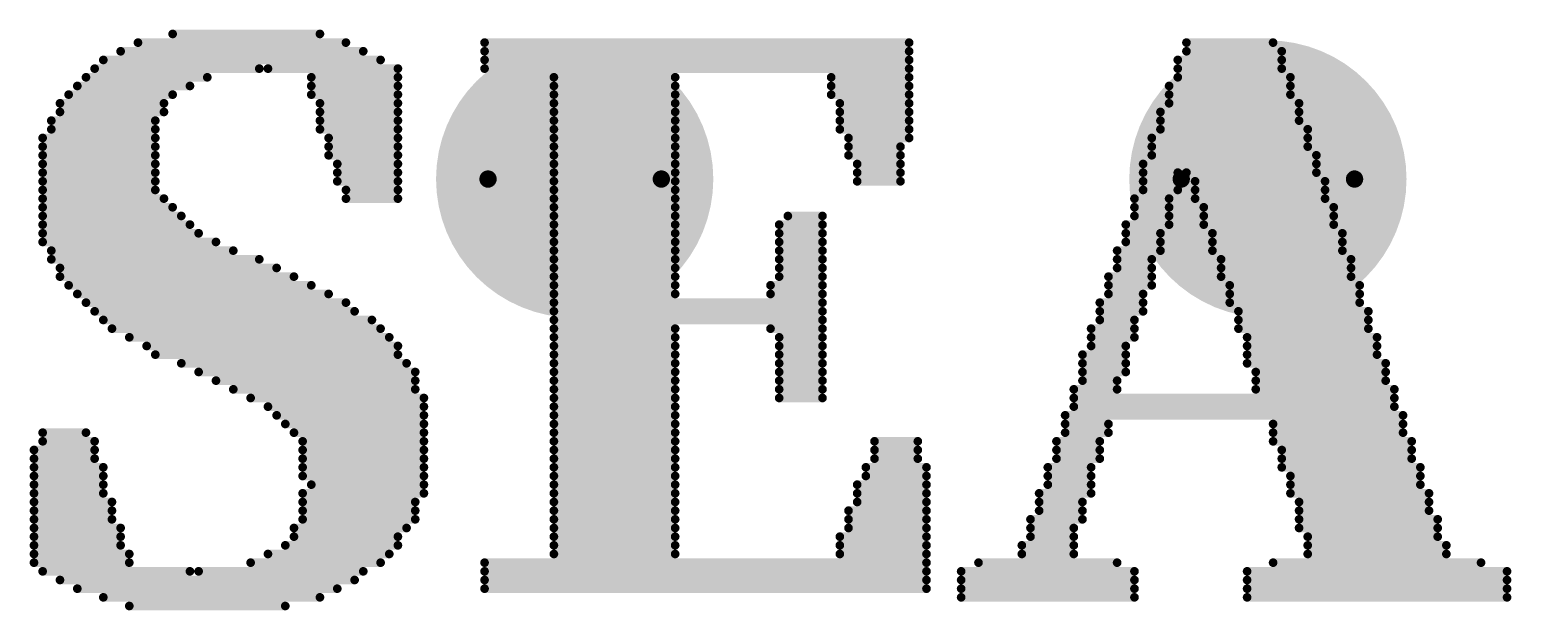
# Model space of a CAD drawing. Header units: millimetres. Extents: x -1.72 to 0.75, y -0.35 to 1.04.
# Drawn here: x -1.2579 to -1.0869, y -0.2298 to -0.1628 of the extents above; entities that cross this region are included whole.
import ezdxf

# ---------------------------------------------------------------- set-up
doc = ezdxf.new("R2010")
doc.units = ezdxf.units.MM
doc.header["$MEASUREMENT"] = 0
for name, color, linetype in [('BottomLayer', 5, 'Continuous'), ('BottomSolder', 6, 'Continuous'), ('DrillDrawing', 1, 'Continuous'), ('MultiLayer', 9, 'Continuous'), ('TopLayer', 1, 'Continuous'), ('TopOverlay', 2, 'Continuous'), ('TopSolder', 216, 'Continuous'), ('ViaHoleLayer', 16, 'Continuous')]:
    doc.layers.add(name, color=color, linetype=linetype)

# ---------------------------------------------------------------- blocks, each defined once
blk = doc.blocks.new('SEASKY1_2')
at = {"layer": 'TopOverlay', "const_width": 0.001}
for points in [[(0.185, 0.086), (0.202, 0.086)], [(0.179, 0.084), (0.207, 0.084)], [(0.181, 0.085), (0.205, 0.085)], [(0.221, 0.085), (0.27, 0.085)], [(0.221, 0.084), (0.27, 0.084)], [(0.302, 0.085), (0.312, 0.085)], [(0.302, 0.084), (0.313, 0.084)], [(0.176, 0.082), (0.195, 0.082)], [(0.177, 0.083), (0.209, 0.083)], [(0.196, 0.082), (0.211, 0.082)], [(0.221, 0.083), (0.27, 0.083)], [(0.221, 0.082), (0.27, 0.082)], [(0.301, 0.083), (0.313, 0.083)], [(0.301, 0.082), (0.313, 0.082)], [(0.174, 0.08), (0.187, 0.08)], [(0.175, 0.081), (0.189, 0.081)], [(0.201, 0.081), (0.211, 0.081)], [(0.201, 0.08), (0.211, 0.08)], [(0.229, 0.081), (0.243, 0.081)], [(0.229, 0.08), (0.243, 0.08)], [(0.261, 0.081), (0.27, 0.081)], [(0.261, 0.08), (0.27, 0.08)], [(0.3, 0.08), (0.314, 0.08)], [(0.301, 0.081), (0.314, 0.081)], [(0.173, 0.079), (0.185, 0.079)], [(0.201, 0.079), (0.211, 0.079)], [(0.229, 0.079), (0.243, 0.079)], [(0.261, 0.079), (0.27, 0.079)], [(0.3, 0.079), (0.314, 0.079)], [(0.172, 0.078), (0.184, 0.078)], [(0.172, 0.077), (0.184, 0.077)], [(0.202, 0.078), (0.211, 0.078)], [(0.202, 0.077), (0.211, 0.077)], [(0.229, 0.078), (0.243, 0.078)], [(0.229, 0.077), (0.243, 0.077)], [(0.262, 0.078), (0.27, 0.078)], [(0.262, 0.077), (0.27, 0.077)], [(0.299, 0.077), (0.315, 0.077)], [(0.3, 0.078), (0.315, 0.078)], [(0.171, 0.076), (0.183, 0.076)], [(0.171, 0.075), (0.183, 0.075)], [(0.202, 0.076), (0.211, 0.076)], [(0.202, 0.075), (0.211, 0.075)], [(0.229, 0.076), (0.243, 0.076)], [(0.229, 0.075), (0.243, 0.075)], [(0.262, 0.076), (0.27, 0.076)], [(0.262, 0.075), (0.27, 0.075)], [(0.299, 0.076), (0.315, 0.076)], [(0.299, 0.075), (0.316, 0.075)], [(0.17, 0.074), (0.183, 0.074)], [(0.203, 0.074), (0.211, 0.074)], [(0.229, 0.074), (0.243, 0.074)], [(0.263, 0.074), (0.27, 0.074)], [(0.298, 0.074), (0.316, 0.074)], [(0.17, 0.073), (0.183, 0.073)], [(0.17, 0.072), (0.183, 0.072)], [(0.203, 0.073), (0.211, 0.073)], [(0.203, 0.072), (0.211, 0.072)], [(0.229, 0.073), (0.243, 0.073)], [(0.229, 0.072), (0.243, 0.072)], [(0.263, 0.073), (0.269, 0.073)], [(0.263, 0.072), (0.269, 0.072)], [(0.298, 0.073), (0.316, 0.073)], [(0.298, 0.072), (0.317, 0.072)], [(0.17, 0.071), (0.183, 0.071)], [(0.17, 0.07), (0.183, 0.07)], [(0.204, 0.071), (0.211, 0.071)], [(0.204, 0.07), (0.211, 0.07)], [(0.229, 0.071), (0.243, 0.071)], [(0.229, 0.07), (0.243, 0.07)], [(0.264, 0.071), (0.269, 0.071)], [(0.264, 0.07), (0.269, 0.07)], [(0.297, 0.071), (0.317, 0.071)], [(0.297, 0.07), (0.301, 0.07)], [(0.302, 0.07), (0.317, 0.07)], [(0.17, 0.069), (0.183, 0.069)], [(0.17, 0.068), (0.183, 0.068)], [(0.204, 0.069), (0.211, 0.069)], [(0.205, 0.068), (0.211, 0.068)], [(0.229, 0.069), (0.243, 0.069)], [(0.229, 0.068), (0.243, 0.068)], [(0.264, 0.069), (0.269, 0.069)], [(0.297, 0.069), (0.301, 0.069)], [(0.297, 0.068), (0.301, 0.068)], [(0.303, 0.069), (0.318, 0.069)], [(0.303, 0.068), (0.318, 0.068)], [(0.17, 0.067), (0.184, 0.067)], [(0.205, 0.067), (0.211, 0.067)], [(0.229, 0.067), (0.243, 0.067)], [(0.296, 0.067), (0.3, 0.067)], [(0.303, 0.067), (0.318, 0.067)], [(0.17, 0.066), (0.185, 0.066)], [(0.17, 0.065), (0.186, 0.065)], [(0.229, 0.066), (0.243, 0.066)], [(0.229, 0.065), (0.243, 0.065)], [(0.256, 0.065), (0.26, 0.065)], [(0.296, 0.066), (0.3, 0.066)], [(0.296, 0.065), (0.3, 0.065)], [(0.304, 0.066), (0.319, 0.066)], [(0.304, 0.065), (0.319, 0.065)], [(0.17, 0.064), (0.187, 0.064)], [(0.17, 0.063), (0.188, 0.063)], [(0.229, 0.064), (0.243, 0.064)], [(0.229, 0.063), (0.243, 0.063)], [(0.255, 0.064), (0.26, 0.064)], [(0.255, 0.063), (0.26, 0.063)], [(0.295, 0.064), (0.3, 0.064)], [(0.295, 0.063), (0.299, 0.063)], [(0.304, 0.064), (0.319, 0.064)], [(0.305, 0.063), (0.32, 0.063)], [(0.17, 0.062), (0.19, 0.062)], [(0.229, 0.062), (0.243, 0.062)], [(0.255, 0.062), (0.26, 0.062)], [(0.295, 0.062), (0.299, 0.062)], [(0.305, 0.062), (0.32, 0.062)], [(0.171, 0.061), (0.192, 0.061)], [(0.171, 0.06), (0.195, 0.06)], [(0.229, 0.061), (0.243, 0.061)], [(0.229, 0.06), (0.243, 0.06)], [(0.255, 0.061), (0.26, 0.061)], [(0.255, 0.06), (0.26, 0.06)], [(0.294, 0.061), (0.299, 0.061)], [(0.294, 0.06), (0.298, 0.06)], [(0.305, 0.061), (0.32, 0.061)], [(0.306, 0.06), (0.321, 0.06)], [(0.172, 0.059), (0.197, 0.059)], [(0.172, 0.058), (0.199, 0.058)], [(0.229, 0.059), (0.243, 0.059)], [(0.229, 0.058), (0.243, 0.058)], [(0.255, 0.059), (0.26, 0.059)], [(0.255, 0.058), (0.26, 0.058)], [(0.293, 0.058), (0.298, 0.058)], [(0.294, 0.059), (0.298, 0.059)], [(0.306, 0.059), (0.321, 0.059)], [(0.306, 0.058), (0.321, 0.058)], [(0.173, 0.057), (0.201, 0.057)], [(0.174, 0.056), (0.203, 0.056)], [(0.229, 0.057), (0.243, 0.057)], [(0.229, 0.056), (0.243, 0.056)], [(0.254, 0.057), (0.26, 0.057)], [(0.254, 0.056), (0.26, 0.056)], [(0.293, 0.057), (0.298, 0.057)], [(0.293, 0.056), (0.297, 0.056)], [(0.307, 0.057), (0.322, 0.057)], [(0.307, 0.056), (0.322, 0.056)], [(0.175, 0.055), (0.205, 0.055)], [(0.229, 0.055), (0.26, 0.055)], [(0.292, 0.055), (0.297, 0.055)], [(0.307, 0.055), (0.322, 0.055)], [(0.176, 0.054), (0.206, 0.054)], [(0.177, 0.053), (0.208, 0.053)], [(0.229, 0.054), (0.26, 0.054)], [(0.229, 0.053), (0.26, 0.053)], [(0.292, 0.054), (0.297, 0.054)], [(0.292, 0.053), (0.296, 0.053)], [(0.308, 0.054), (0.323, 0.054)], [(0.308, 0.053), (0.323, 0.053)], [(0.178, 0.052), (0.209, 0.052)], [(0.18, 0.051), (0.21, 0.051)], [(0.229, 0.052), (0.243, 0.052)], [(0.229, 0.051), (0.243, 0.051)], [(0.254, 0.052), (0.26, 0.052)], [(0.255, 0.051), (0.26, 0.051)], [(0.291, 0.052), (0.296, 0.052)], [(0.291, 0.051), (0.296, 0.051)], [(0.308, 0.052), (0.323, 0.052)], [(0.309, 0.051), (0.324, 0.051)], [(0.182, 0.05), (0.211, 0.05)], [(0.229, 0.05), (0.243, 0.05)], [(0.255, 0.05), (0.26, 0.05)], [(0.291, 0.05), (0.295, 0.05)], [(0.309, 0.05), (0.324, 0.05)], [(0.183, 0.049), (0.211, 0.049)], [(0.186, 0.048), (0.212, 0.048)], [(0.229, 0.049), (0.243, 0.049)], [(0.229, 0.048), (0.243, 0.048)], [(0.255, 0.049), (0.26, 0.049)], [(0.255, 0.048), (0.26, 0.048)], [(0.29, 0.049), (0.295, 0.049)], [(0.29, 0.048), (0.295, 0.048)], [(0.309, 0.049), (0.324, 0.049)], [(0.309, 0.048), (0.325, 0.048)], [(0.188, 0.047), (0.213, 0.047)], [(0.19, 0.046), (0.213, 0.046)], [(0.229, 0.047), (0.243, 0.047)], [(0.229, 0.046), (0.243, 0.046)], [(0.255, 0.047), (0.26, 0.047)], [(0.255, 0.046), (0.26, 0.046)], [(0.29, 0.047), (0.295, 0.047)], [(0.29, 0.046), (0.294, 0.046)], [(0.31, 0.047), (0.325, 0.047)], [(0.31, 0.046), (0.325, 0.046)], [(0.192, 0.045), (0.213, 0.045)], [(0.194, 0.044), (0.214, 0.044)], [(0.229, 0.045), (0.243, 0.045)], [(0.229, 0.044), (0.243, 0.044)], [(0.255, 0.045), (0.26, 0.045)], [(0.255, 0.044), (0.26, 0.044)], [(0.289, 0.045), (0.294, 0.045)], [(0.289, 0.044), (0.326, 0.044)], [(0.31, 0.045), (0.326, 0.045)], [(0.196, 0.043), (0.214, 0.043)], [(0.229, 0.043), (0.243, 0.043)], [(0.289, 0.043), (0.326, 0.043)], [(0.197, 0.042), (0.214, 0.042)], [(0.198, 0.041), (0.214, 0.041)], [(0.229, 0.042), (0.243, 0.042)], [(0.229, 0.041), (0.243, 0.041)], [(0.288, 0.042), (0.327, 0.042)], [(0.288, 0.041), (0.293, 0.041)], [(0.312, 0.041), (0.327, 0.041)], [(0.17, 0.04), (0.175, 0.04)], [(0.17, 0.039), (0.176, 0.039)], [(0.199, 0.04), (0.214, 0.04)], [(0.2, 0.039), (0.214, 0.039)], [(0.229, 0.04), (0.243, 0.04)], [(0.229, 0.039), (0.243, 0.039)], [(0.266, 0.039), (0.271, 0.039)], [(0.287, 0.039), (0.292, 0.039)], [(0.288, 0.04), (0.293, 0.04)], [(0.312, 0.04), (0.327, 0.04)], [(0.312, 0.039), (0.328, 0.039)], [(0.169, 0.038), (0.176, 0.038)], [(0.2, 0.038), (0.214, 0.038)], [(0.229, 0.038), (0.243, 0.038)], [(0.266, 0.038), (0.271, 0.038)], [(0.287, 0.038), (0.292, 0.038)], [(0.313, 0.038), (0.328, 0.038)], [(0.169, 0.037), (0.176, 0.037)], [(0.169, 0.036), (0.177, 0.036)], [(0.2, 0.037), (0.214, 0.037)], [(0.2, 0.036), (0.214, 0.036)], [(0.229, 0.037), (0.243, 0.037)], [(0.229, 0.036), (0.243, 0.036)], [(0.265, 0.036), (0.272, 0.036)], [(0.266, 0.037), (0.271, 0.037)], [(0.286, 0.036), (0.291, 0.036)], [(0.287, 0.037), (0.292, 0.037)], [(0.313, 0.037), (0.328, 0.037)], [(0.313, 0.036), (0.329, 0.036)], [(0.169, 0.035), (0.177, 0.035)], [(0.169, 0.034), (0.177, 0.034)], [(0.2, 0.035), (0.214, 0.035)], [(0.201, 0.034), (0.214, 0.034)], [(0.229, 0.035), (0.243, 0.035)], [(0.229, 0.034), (0.243, 0.034)], [(0.264, 0.034), (0.272, 0.034)], [(0.265, 0.035), (0.272, 0.035)], [(0.286, 0.035), (0.291, 0.035)], [(0.286, 0.034), (0.291, 0.034)], [(0.314, 0.035), (0.329, 0.035)], [(0.314, 0.034), (0.329, 0.034)], [(0.169, 0.033), (0.177, 0.033)], [(0.169, 0.032), (0.178, 0.032)], [(0.2, 0.033), (0.214, 0.033)], [(0.2, 0.032), (0.213, 0.032)], [(0.229, 0.033), (0.243, 0.033)], [(0.229, 0.032), (0.243, 0.032)], [(0.264, 0.033), (0.272, 0.033)], [(0.264, 0.032), (0.272, 0.032)], [(0.285, 0.033), (0.291, 0.033)], [(0.285, 0.032), (0.29, 0.032)], [(0.314, 0.033), (0.33, 0.033)], [(0.315, 0.032), (0.33, 0.032)], [(0.169, 0.031), (0.178, 0.031)], [(0.2, 0.031), (0.213, 0.031)], [(0.229, 0.031), (0.243, 0.031)], [(0.263, 0.031), (0.272, 0.031)], [(0.285, 0.031), (0.29, 0.031)], [(0.315, 0.031), (0.33, 0.031)], [(0.169, 0.03), (0.178, 0.03)], [(0.169, 0.029), (0.179, 0.029)], [(0.199, 0.029), (0.212, 0.029)], [(0.2, 0.03), (0.213, 0.03)], [(0.229, 0.03), (0.243, 0.03)], [(0.229, 0.029), (0.243, 0.029)], [(0.263, 0.03), (0.272, 0.03)], [(0.263, 0.029), (0.272, 0.029)], [(0.284, 0.03), (0.29, 0.03)], [(0.284, 0.029), (0.289, 0.029)], [(0.315, 0.03), (0.331, 0.03)], [(0.315, 0.029), (0.331, 0.029)], [(0.169, 0.028), (0.179, 0.028)], [(0.169, 0.027), (0.179, 0.027)], [(0.198, 0.027), (0.211, 0.027)], [(0.199, 0.028), (0.211, 0.028)], [(0.229, 0.028), (0.243, 0.028)], [(0.229, 0.027), (0.243, 0.027)], [(0.262, 0.028), (0.272, 0.028)], [(0.262, 0.027), (0.272, 0.027)], [(0.283, 0.027), (0.289, 0.027)], [(0.284, 0.028), (0.289, 0.028)], [(0.316, 0.028), (0.331, 0.028)], [(0.316, 0.027), (0.332, 0.027)], [(0.169, 0.026), (0.18, 0.026)], [(0.196, 0.026), (0.21, 0.026)], [(0.229, 0.026), (0.243, 0.026)], [(0.262, 0.026), (0.272, 0.026)], [(0.283, 0.026), (0.289, 0.026)], [(0.316, 0.026), (0.332, 0.026)], [(0.169, 0.025), (0.18, 0.025)], [(0.17, 0.024), (0.187, 0.024)], [(0.188, 0.024), (0.207, 0.024)], [(0.194, 0.025), (0.209, 0.025)], [(0.221, 0.025), (0.272, 0.025)], [(0.221, 0.024), (0.272, 0.024)], [(0.276, 0.024), (0.296, 0.024)], [(0.278, 0.025), (0.294, 0.025)], [(0.309, 0.024), (0.339, 0.024)], [(0.312, 0.025), (0.336, 0.025)], [(0.172, 0.023), (0.206, 0.023)], [(0.174, 0.022), (0.204, 0.022)], [(0.221, 0.023), (0.272, 0.023)], [(0.221, 0.022), (0.272, 0.022)], [(0.276, 0.023), (0.296, 0.023)], [(0.276, 0.022), (0.296, 0.022)], [(0.309, 0.023), (0.339, 0.023)], [(0.309, 0.022), (0.339, 0.022)], [(0.177, 0.021), (0.202, 0.021)], [(0.276, 0.021), (0.296, 0.021)], [(0.309, 0.021), (0.339, 0.021)], [(0.18, 0.02), (0.198, 0.02)]]:
    blk.add_lwpolyline(points, dxfattribs=at)
at = {"layer": 'TopOverlay', "const_width": 0.0005}
for points in [[(0.18475, 0.086, 1), (0.18525, 0.086, 1)], [(0.20175, 0.086, 1), (0.20225, 0.086, 1)], [(0.17875, 0.084, 1), (0.17925, 0.084, 1)], [(0.18075, 0.085, 1), (0.18125, 0.085, 1)], [(0.20475, 0.085, 1), (0.20525, 0.085, 1)], [(0.20675, 0.084, 1), (0.20725, 0.084, 1)], [(0.22075, 0.085, 1), (0.22125, 0.085, 1)], [(0.22075, 0.084, 1), (0.22125, 0.084, 1)], [(0.26975, 0.085, 1), (0.27025, 0.085, 1)], [(0.26975, 0.084, 1), (0.27025, 0.084, 1)], [(0.30175, 0.085, 1), (0.30225, 0.085, 1)], [(0.30175, 0.084, 1), (0.30225, 0.084, 1)], [(0.31175, 0.085, 1), (0.31225, 0.085, 1)], [(0.31275, 0.084, 1), (0.31325, 0.084, 1)], [(0.17575, 0.082, 1), (0.17625, 0.082, 1)], [(0.17675, 0.083, 1), (0.17725, 0.083, 1)], [(0.19475, 0.082, 1), (0.19525, 0.082, 1)], [(0.19575, 0.082, 1), (0.19625, 0.082, 1)], [(0.20875, 0.083, 1), (0.20925, 0.083, 1)], [(0.21075, 0.082, 1), (0.21125, 0.082, 1)], [(0.22075, 0.083, 1), (0.22125, 0.083, 1)], [(0.22075, 0.082, 1), (0.22125, 0.082, 1)], [(0.26975, 0.083, 1), (0.27025, 0.083, 1)], [(0.26975, 0.082, 1), (0.27025, 0.082, 1)], [(0.30075, 0.083, 1), (0.30125, 0.083, 1)], [(0.30075, 0.082, 1), (0.30125, 0.082, 1)], [(0.31275, 0.083, 1), (0.31325, 0.083, 1)], [(0.31275, 0.082, 1), (0.31325, 0.082, 1)], [(0.17375, 0.08, 1), (0.17425, 0.08, 1)], [(0.17475, 0.081, 1), (0.17525, 0.081, 1)], [(0.18675, 0.08, 1), (0.18725, 0.08, 1)], [(0.18875, 0.081, 1), (0.18925, 0.081, 1)], [(0.20075, 0.081, 1), (0.20125, 0.081, 1)], [(0.20075, 0.08, 1), (0.20125, 0.08, 1)], [(0.21075, 0.081, 1), (0.21125, 0.081, 1)], [(0.21075, 0.08, 1), (0.21125, 0.08, 1)], [(0.22875, 0.081, 1), (0.22925, 0.081, 1)], [(0.22875, 0.08, 1), (0.22925, 0.08, 1)], [(0.24275, 0.081, 1), (0.24325, 0.081, 1)], [(0.24275, 0.08, 1), (0.24325, 0.08, 1)], [(0.26075, 0.081, 1), (0.26125, 0.081, 1)], [(0.26075, 0.08, 1), (0.26125, 0.08, 1)], [(0.26975, 0.081, 1), (0.27025, 0.081, 1)], [(0.26975, 0.08, 1), (0.27025, 0.08, 1)], [(0.29975, 0.08, 1), (0.30025, 0.08, 1)], [(0.30075, 0.081, 1), (0.30125, 0.081, 1)], [(0.31375, 0.081, 1), (0.31425, 0.081, 1)], [(0.31375, 0.08, 1), (0.31425, 0.08, 1)], [(0.17275, 0.079, 1), (0.17325, 0.079, 1)], [(0.18475, 0.079, 1), (0.18525, 0.079, 1)], [(0.20075, 0.079, 1), (0.20125, 0.079, 1)], [(0.21075, 0.079, 1), (0.21125, 0.079, 1)], [(0.22875, 0.079, 1), (0.22925, 0.079, 1)], [(0.24275, 0.079, 1), (0.24325, 0.079, 1)], [(0.26075, 0.079, 1), (0.26125, 0.079, 1)], [(0.26975, 0.079, 1), (0.27025, 0.079, 1)], [(0.29975, 0.079, 1), (0.30025, 0.079, 1)], [(0.31375, 0.079, 1), (0.31425, 0.079, 1)], [(0.17175, 0.078, 1), (0.17225, 0.078, 1)], [(0.17175, 0.077, 1), (0.17225, 0.077, 1)], [(0.18375, 0.078, 1), (0.18425, 0.078, 1)], [(0.18375, 0.077, 1), (0.18425, 0.077, 1)], [(0.20175, 0.078, 1), (0.20225, 0.078, 1)], [(0.20175, 0.077, 1), (0.20225, 0.077, 1)], [(0.21075, 0.078, 1), (0.21125, 0.078, 1)], [(0.21075, 0.077, 1), (0.21125, 0.077, 1)], [(0.22875, 0.078, 1), (0.22925, 0.078, 1)], [(0.22875, 0.077, 1), (0.22925, 0.077, 1)], [(0.24275, 0.078, 1), (0.24325, 0.078, 1)], [(0.24275, 0.077, 1), (0.24325, 0.077, 1)], [(0.26175, 0.078, 1), (0.26225, 0.078, 1)], [(0.26175, 0.077, 1), (0.26225, 0.077, 1)], [(0.26975, 0.078, 1), (0.27025, 0.078, 1)], [(0.26975, 0.077, 1), (0.27025, 0.077, 1)], [(0.29875, 0.077, 1), (0.29925, 0.077, 1)], [(0.29975, 0.078, 1), (0.30025, 0.078, 1)], [(0.31475, 0.078, 1), (0.31525, 0.078, 1)], [(0.31475, 0.077, 1), (0.31525, 0.077, 1)], [(0.17075, 0.076, 1), (0.17125, 0.076, 1)], [(0.17075, 0.075, 1), (0.17125, 0.075, 1)], [(0.18275, 0.076, 1), (0.18325, 0.076, 1)], [(0.18275, 0.075, 1), (0.18325, 0.075, 1)], [(0.20175, 0.076, 1), (0.20225, 0.076, 1)], [(0.20175, 0.075, 1), (0.20225, 0.075, 1)], [(0.21075, 0.076, 1), (0.21125, 0.076, 1)], [(0.21075, 0.075, 1), (0.21125, 0.075, 1)], [(0.22875, 0.076, 1), (0.22925, 0.076, 1)], [(0.22875, 0.075, 1), (0.22925, 0.075, 1)], [(0.24275, 0.076, 1), (0.24325, 0.076, 1)], [(0.24275, 0.075, 1), (0.24325, 0.075, 1)], [(0.26175, 0.076, 1), (0.26225, 0.076, 1)], [(0.26175, 0.075, 1), (0.26225, 0.075, 1)], [(0.26975, 0.076, 1), (0.27025, 0.076, 1)], [(0.26975, 0.075, 1), (0.27025, 0.075, 1)], [(0.29875, 0.076, 1), (0.29925, 0.076, 1)], [(0.29875, 0.075, 1), (0.29925, 0.075, 1)], [(0.31475, 0.076, 1), (0.31525, 0.076, 1)], [(0.31575, 0.075, 1), (0.31625, 0.075, 1)], [(0.16975, 0.074, 1), (0.17025, 0.074, 1)], [(0.18275, 0.074, 1), (0.18325, 0.074, 1)], [(0.20275, 0.074, 1), (0.20325, 0.074, 1)], [(0.21075, 0.074, 1), (0.21125, 0.074, 1)], [(0.22875, 0.074, 1), (0.22925, 0.074, 1)], [(0.24275, 0.074, 1), (0.24325, 0.074, 1)], [(0.26275, 0.074, 1), (0.26325, 0.074, 1)], [(0.26975, 0.074, 1), (0.27025, 0.074, 1)], [(0.29775, 0.074, 1), (0.29825, 0.074, 1)], [(0.31575, 0.074, 1), (0.31625, 0.074, 1)], [(0.16975, 0.073, 1), (0.17025, 0.073, 1)], [(0.16975, 0.072, 1), (0.17025, 0.072, 1)], [(0.18275, 0.073, 1), (0.18325, 0.073, 1)], [(0.18275, 0.072, 1), (0.18325, 0.072, 1)], [(0.20275, 0.073, 1), (0.20325, 0.073, 1)], [(0.20275, 0.072, 1), (0.20325, 0.072, 1)], [(0.21075, 0.073, 1), (0.21125, 0.073, 1)], [(0.21075, 0.072, 1), (0.21125, 0.072, 1)], [(0.22875, 0.073, 1), (0.22925, 0.073, 1)], [(0.22875, 0.072, 1), (0.22925, 0.072, 1)], [(0.24275, 0.073, 1), (0.24325, 0.073, 1)], [(0.24275, 0.072, 1), (0.24325, 0.072, 1)], [(0.26275, 0.073, 1), (0.26325, 0.073, 1)], [(0.26275, 0.072, 1), (0.26325, 0.072, 1)], [(0.26875, 0.073, 1), (0.26925, 0.073, 1)], [(0.26875, 0.072, 1), (0.26925, 0.072, 1)], [(0.29775, 0.073, 1), (0.29825, 0.073, 1)], [(0.29775, 0.072, 1), (0.29825, 0.072, 1)], [(0.31575, 0.073, 1), (0.31625, 0.073, 1)], [(0.31675, 0.072, 1), (0.31725, 0.072, 1)], [(0.16975, 0.071, 1), (0.17025, 0.071, 1)], [(0.16975, 0.07, 1), (0.17025, 0.07, 1)], [(0.18275, 0.071, 1), (0.18325, 0.071, 1)], [(0.18275, 0.07, 1), (0.18325, 0.07, 1)], [(0.20375, 0.071, 1), (0.20425, 0.071, 1)], [(0.20375, 0.07, 1), (0.20425, 0.07, 1)], [(0.21075, 0.071, 1), (0.21125, 0.071, 1)], [(0.21075, 0.07, 1), (0.21125, 0.07, 1)], [(0.22875, 0.071, 1), (0.22925, 0.071, 1)], [(0.22875, 0.07, 1), (0.22925, 0.07, 1)], [(0.24275, 0.071, 1), (0.24325, 0.071, 1)], [(0.24275, 0.07, 1), (0.24325, 0.07, 1)], [(0.26375, 0.071, 1), (0.26425, 0.071, 1)], [(0.26375, 0.07, 1), (0.26425, 0.07, 1)], [(0.26875, 0.071, 1), (0.26925, 0.071, 1)], [(0.26875, 0.07, 1), (0.26925, 0.07, 1)], [(0.29675, 0.071, 1), (0.29725, 0.071, 1)], [(0.29675, 0.07, 1), (0.29725, 0.07, 1)], [(0.30075, 0.07, 1), (0.30125, 0.07, 1)], [(0.30175, 0.07, 1), (0.30225, 0.07, 1)], [(0.31675, 0.071, 1), (0.31725, 0.071, 1)], [(0.31675, 0.07, 1), (0.31725, 0.07, 1)], [(0.16975, 0.069, 1), (0.17025, 0.069, 1)], [(0.16975, 0.068, 1), (0.17025, 0.068, 1)], [(0.18275, 0.069, 1), (0.18325, 0.069, 1)], [(0.18275, 0.068, 1), (0.18325, 0.068, 1)], [(0.20375, 0.069, 1), (0.20425, 0.069, 1)], [(0.20475, 0.068, 1), (0.20525, 0.068, 1)], [(0.21075, 0.069, 1), (0.21125, 0.069, 1)], [(0.21075, 0.068, 1), (0.21125, 0.068, 1)], [(0.22875, 0.069, 1), (0.22925, 0.069, 1)], [(0.22875, 0.068, 1), (0.22925, 0.068, 1)], [(0.24275, 0.069, 1), (0.24325, 0.069, 1)], [(0.24275, 0.068, 1), (0.24325, 0.068, 1)], [(0.26375, 0.069, 1), (0.26425, 0.069, 1)], [(0.26875, 0.069, 1), (0.26925, 0.069, 1)], [(0.29675, 0.069, 1), (0.29725, 0.069, 1)], [(0.29675, 0.068, 1), (0.29725, 0.068, 1)], [(0.30075, 0.069, 1), (0.30125, 0.069, 1)], [(0.30075, 0.068, 1), (0.30125, 0.068, 1)], [(0.30275, 0.069, 1), (0.30325, 0.069, 1)], [(0.30275, 0.068, 1), (0.30325, 0.068, 1)], [(0.31775, 0.069, 1), (0.31825, 0.069, 1)], [(0.31775, 0.068, 1), (0.31825, 0.068, 1)], [(0.16975, 0.067, 1), (0.17025, 0.067, 1)], [(0.18375, 0.067, 1), (0.18425, 0.067, 1)], [(0.20475, 0.067, 1), (0.20525, 0.067, 1)], [(0.21075, 0.067, 1), (0.21125, 0.067, 1)], [(0.22875, 0.067, 1), (0.22925, 0.067, 1)], [(0.24275, 0.067, 1), (0.24325, 0.067, 1)], [(0.29575, 0.067, 1), (0.29625, 0.067, 1)], [(0.29975, 0.067, 1), (0.30025, 0.067, 1)], [(0.30275, 0.067, 1), (0.30325, 0.067, 1)], [(0.31775, 0.067, 1), (0.31825, 0.067, 1)], [(0.16975, 0.066, 1), (0.17025, 0.066, 1)], [(0.16975, 0.065, 1), (0.17025, 0.065, 1)], [(0.18475, 0.066, 1), (0.18525, 0.066, 1)], [(0.18575, 0.065, 1), (0.18625, 0.065, 1)], [(0.22875, 0.066, 1), (0.22925, 0.066, 1)], [(0.22875, 0.065, 1), (0.22925, 0.065, 1)], [(0.24275, 0.066, 1), (0.24325, 0.066, 1)], [(0.24275, 0.065, 1), (0.24325, 0.065, 1)], [(0.25575, 0.065, 1), (0.25625, 0.065, 1)], [(0.25975, 0.065, 1), (0.26025, 0.065, 1)], [(0.29575, 0.066, 1), (0.29625, 0.066, 1)], [(0.29575, 0.065, 1), (0.29625, 0.065, 1)], [(0.29975, 0.066, 1), (0.30025, 0.066, 1)], [(0.29975, 0.065, 1), (0.30025, 0.065, 1)], [(0.30375, 0.066, 1), (0.30425, 0.066, 1)], [(0.30375, 0.065, 1), (0.30425, 0.065, 1)], [(0.31875, 0.066, 1), (0.31925, 0.066, 1)], [(0.31875, 0.065, 1), (0.31925, 0.065, 1)], [(0.16975, 0.064, 1), (0.17025, 0.064, 1)], [(0.16975, 0.063, 1), (0.17025, 0.063, 1)], [(0.18675, 0.064, 1), (0.18725, 0.064, 1)], [(0.18775, 0.063, 1), (0.18825, 0.063, 1)], [(0.22875, 0.064, 1), (0.22925, 0.064, 1)], [(0.22875, 0.063, 1), (0.22925, 0.063, 1)], [(0.24275, 0.064, 1), (0.24325, 0.064, 1)], [(0.24275, 0.063, 1), (0.24325, 0.063, 1)], [(0.25475, 0.064, 1), (0.25525, 0.064, 1)], [(0.25475, 0.063, 1), (0.25525, 0.063, 1)], [(0.25975, 0.064, 1), (0.26025, 0.064, 1)], [(0.25975, 0.063, 1), (0.26025, 0.063, 1)], [(0.29475, 0.064, 1), (0.29525, 0.064, 1)], [(0.29475, 0.063, 1), (0.29525, 0.063, 1)], [(0.29875, 0.063, 1), (0.29925, 0.063, 1)], [(0.29975, 0.064, 1), (0.30025, 0.064, 1)], [(0.30375, 0.064, 1), (0.30425, 0.064, 1)], [(0.30475, 0.063, 1), (0.30525, 0.063, 1)], [(0.31875, 0.064, 1), (0.31925, 0.064, 1)], [(0.31975, 0.063, 1), (0.32025, 0.063, 1)], [(0.16975, 0.062, 1), (0.17025, 0.062, 1)], [(0.18975, 0.062, 1), (0.19025, 0.062, 1)], [(0.22875, 0.062, 1), (0.22925, 0.062, 1)], [(0.24275, 0.062, 1), (0.24325, 0.062, 1)], [(0.25475, 0.062, 1), (0.25525, 0.062, 1)], [(0.25975, 0.062, 1), (0.26025, 0.062, 1)], [(0.29475, 0.062, 1), (0.29525, 0.062, 1)], [(0.29875, 0.062, 1), (0.29925, 0.062, 1)], [(0.30475, 0.062, 1), (0.30525, 0.062, 1)], [(0.31975, 0.062, 1), (0.32025, 0.062, 1)], [(0.17075, 0.061, 1), (0.17125, 0.061, 1)], [(0.17075, 0.06, 1), (0.17125, 0.06, 1)], [(0.19175, 0.061, 1), (0.19225, 0.061, 1)], [(0.19475, 0.06, 1), (0.19525, 0.06, 1)], [(0.22875, 0.061, 1), (0.22925, 0.061, 1)], [(0.22875, 0.06, 1), (0.22925, 0.06, 1)], [(0.24275, 0.061, 1), (0.24325, 0.061, 1)], [(0.24275, 0.06, 1), (0.24325, 0.06, 1)], [(0.25475, 0.061, 1), (0.25525, 0.061, 1)], [(0.25475, 0.06, 1), (0.25525, 0.06, 1)], [(0.25975, 0.061, 1), (0.26025, 0.061, 1)], [(0.25975, 0.06, 1), (0.26025, 0.06, 1)], [(0.29375, 0.061, 1), (0.29425, 0.061, 1)], [(0.29375, 0.06, 1), (0.29425, 0.06, 1)], [(0.29775, 0.06, 1), (0.29825, 0.06, 1)], [(0.29875, 0.061, 1), (0.29925, 0.061, 1)], [(0.30475, 0.061, 1), (0.30525, 0.061, 1)], [(0.30575, 0.06, 1), (0.30625, 0.06, 1)], [(0.31975, 0.061, 1), (0.32025, 0.061, 1)], [(0.32075, 0.06, 1), (0.32125, 0.06, 1)], [(0.17175, 0.059, 1), (0.17225, 0.059, 1)], [(0.17175, 0.058, 1), (0.17225, 0.058, 1)], [(0.19675, 0.059, 1), (0.19725, 0.059, 1)], [(0.19875, 0.058, 1), (0.19925, 0.058, 1)], [(0.22875, 0.059, 1), (0.22925, 0.059, 1)], [(0.22875, 0.058, 1), (0.22925, 0.058, 1)], [(0.24275, 0.059, 1), (0.24325, 0.059, 1)], [(0.24275, 0.058, 1), (0.24325, 0.058, 1)], [(0.25475, 0.059, 1), (0.25525, 0.059, 1)], [(0.25475, 0.058, 1), (0.25525, 0.058, 1)], [(0.25975, 0.059, 1), (0.26025, 0.059, 1)], [(0.25975, 0.058, 1), (0.26025, 0.058, 1)], [(0.29275, 0.058, 1), (0.29325, 0.058, 1)], [(0.29375, 0.059, 1), (0.29425, 0.059, 1)], [(0.29775, 0.059, 1), (0.29825, 0.059, 1)], [(0.29775, 0.058, 1), (0.29825, 0.058, 1)], [(0.30575, 0.059, 1), (0.30625, 0.059, 1)], [(0.30575, 0.058, 1), (0.30625, 0.058, 1)], [(0.32075, 0.059, 1), (0.32125, 0.059, 1)], [(0.32075, 0.058, 1), (0.32125, 0.058, 1)], [(0.17275, 0.057, 1), (0.17325, 0.057, 1)], [(0.17375, 0.056, 1), (0.17425, 0.056, 1)], [(0.20075, 0.057, 1), (0.20125, 0.057, 1)], [(0.20275, 0.056, 1), (0.20325, 0.056, 1)], [(0.22875, 0.057, 1), (0.22925, 0.057, 1)], [(0.22875, 0.056, 1), (0.22925, 0.056, 1)], [(0.24275, 0.057, 1), (0.24325, 0.057, 1)], [(0.24275, 0.056, 1), (0.24325, 0.056, 1)], [(0.25375, 0.057, 1), (0.25425, 0.057, 1)], [(0.25375, 0.056, 1), (0.25425, 0.056, 1)], [(0.25975, 0.057, 1), (0.26025, 0.057, 1)], [(0.25975, 0.056, 1), (0.26025, 0.056, 1)], [(0.29275, 0.057, 1), (0.29325, 0.057, 1)], [(0.29275, 0.056, 1), (0.29325, 0.056, 1)], [(0.29675, 0.056, 1), (0.29725, 0.056, 1)], [(0.29775, 0.057, 1), (0.29825, 0.057, 1)], [(0.30675, 0.057, 1), (0.30725, 0.057, 1)], [(0.30675, 0.056, 1), (0.30725, 0.056, 1)], [(0.32175, 0.057, 1), (0.32225, 0.057, 1)], [(0.32175, 0.056, 1), (0.32225, 0.056, 1)], [(0.17475, 0.055, 1), (0.17525, 0.055, 1)], [(0.20475, 0.055, 1), (0.20525, 0.055, 1)], [(0.22875, 0.055, 1), (0.22925, 0.055, 1)], [(0.25975, 0.055, 1), (0.26025, 0.055, 1)], [(0.29175, 0.055, 1), (0.29225, 0.055, 1)], [(0.29675, 0.055, 1), (0.29725, 0.055, 1)], [(0.30675, 0.055, 1), (0.30725, 0.055, 1)], [(0.32175, 0.055, 1), (0.32225, 0.055, 1)], [(0.17575, 0.054, 1), (0.17625, 0.054, 1)], [(0.17675, 0.053, 1), (0.17725, 0.053, 1)], [(0.20575, 0.054, 1), (0.20625, 0.054, 1)], [(0.20775, 0.053, 1), (0.20825, 0.053, 1)], [(0.22875, 0.054, 1), (0.22925, 0.054, 1)], [(0.22875, 0.053, 1), (0.22925, 0.053, 1)], [(0.25975, 0.054, 1), (0.26025, 0.054, 1)], [(0.25975, 0.053, 1), (0.26025, 0.053, 1)], [(0.29175, 0.054, 1), (0.29225, 0.054, 1)], [(0.29175, 0.053, 1), (0.29225, 0.053, 1)], [(0.29575, 0.053, 1), (0.29625, 0.053, 1)], [(0.29675, 0.054, 1), (0.29725, 0.054, 1)], [(0.30775, 0.054, 1), (0.30825, 0.054, 1)], [(0.30775, 0.053, 1), (0.30825, 0.053, 1)], [(0.32275, 0.054, 1), (0.32325, 0.054, 1)], [(0.32275, 0.053, 1), (0.32325, 0.053, 1)], [(0.17775, 0.052, 1), (0.17825, 0.052, 1)], [(0.17975, 0.051, 1), (0.18025, 0.051, 1)], [(0.20875, 0.052, 1), (0.20925, 0.052, 1)], [(0.20975, 0.051, 1), (0.21025, 0.051, 1)], [(0.22875, 0.052, 1), (0.22925, 0.052, 1)], [(0.22875, 0.051, 1), (0.22925, 0.051, 1)], [(0.24275, 0.052, 1), (0.24325, 0.052, 1)], [(0.24275, 0.051, 1), (0.24325, 0.051, 1)], [(0.25375, 0.052, 1), (0.25425, 0.052, 1)], [(0.25475, 0.051, 1), (0.25525, 0.051, 1)], [(0.25975, 0.052, 1), (0.26025, 0.052, 1)], [(0.25975, 0.051, 1), (0.26025, 0.051, 1)], [(0.29075, 0.052, 1), (0.29125, 0.052, 1)], [(0.29075, 0.051, 1), (0.29125, 0.051, 1)], [(0.29575, 0.052, 1), (0.29625, 0.052, 1)], [(0.29575, 0.051, 1), (0.29625, 0.051, 1)], [(0.30775, 0.052, 1), (0.30825, 0.052, 1)], [(0.30875, 0.051, 1), (0.30925, 0.051, 1)], [(0.32275, 0.052, 1), (0.32325, 0.052, 1)], [(0.32375, 0.051, 1), (0.32425, 0.051, 1)], [(0.18175, 0.05, 1), (0.18225, 0.05, 1)], [(0.21075, 0.05, 1), (0.21125, 0.05, 1)], [(0.22875, 0.05, 1), (0.22925, 0.05, 1)], [(0.24275, 0.05, 1), (0.24325, 0.05, 1)], [(0.25475, 0.05, 1), (0.25525, 0.05, 1)], [(0.25975, 0.05, 1), (0.26025, 0.05, 1)], [(0.29075, 0.05, 1), (0.29125, 0.05, 1)], [(0.29475, 0.05, 1), (0.29525, 0.05, 1)], [(0.30875, 0.05, 1), (0.30925, 0.05, 1)], [(0.32375, 0.05, 1), (0.32425, 0.05, 1)], [(0.18275, 0.049, 1), (0.18325, 0.049, 1)], [(0.18575, 0.048, 1), (0.18625, 0.048, 1)], [(0.21075, 0.049, 1), (0.21125, 0.049, 1)], [(0.21175, 0.048, 1), (0.21225, 0.048, 1)], [(0.22875, 0.049, 1), (0.22925, 0.049, 1)], [(0.22875, 0.048, 1), (0.22925, 0.048, 1)], [(0.24275, 0.049, 1), (0.24325, 0.049, 1)], [(0.24275, 0.048, 1), (0.24325, 0.048, 1)], [(0.25475, 0.049, 1), (0.25525, 0.049, 1)], [(0.25475, 0.048, 1), (0.25525, 0.048, 1)], [(0.25975, 0.049, 1), (0.26025, 0.049, 1)], [(0.25975, 0.048, 1), (0.26025, 0.048, 1)], [(0.28975, 0.049, 1), (0.29025, 0.049, 1)], [(0.28975, 0.048, 1), (0.29025, 0.048, 1)], [(0.29475, 0.049, 1), (0.29525, 0.049, 1)], [(0.29475, 0.048, 1), (0.29525, 0.048, 1)], [(0.30875, 0.049, 1), (0.30925, 0.049, 1)], [(0.30875, 0.048, 1), (0.30925, 0.048, 1)], [(0.32375, 0.049, 1), (0.32425, 0.049, 1)], [(0.32475, 0.048, 1), (0.32525, 0.048, 1)], [(0.18775, 0.047, 1), (0.18825, 0.047, 1)], [(0.18975, 0.046, 1), (0.19025, 0.046, 1)], [(0.21275, 0.047, 1), (0.21325, 0.047, 1)], [(0.21275, 0.046, 1), (0.21325, 0.046, 1)], [(0.22875, 0.047, 1), (0.22925, 0.047, 1)], [(0.22875, 0.046, 1), (0.22925, 0.046, 1)], [(0.24275, 0.047, 1), (0.24325, 0.047, 1)], [(0.24275, 0.046, 1), (0.24325, 0.046, 1)], [(0.25475, 0.047, 1), (0.25525, 0.047, 1)], [(0.25475, 0.046, 1), (0.25525, 0.046, 1)], [(0.25975, 0.047, 1), (0.26025, 0.047, 1)], [(0.25975, 0.046, 1), (0.26025, 0.046, 1)], [(0.28975, 0.047, 1), (0.29025, 0.047, 1)], [(0.28975, 0.046, 1), (0.29025, 0.046, 1)], [(0.29375, 0.046, 1), (0.29425, 0.046, 1)], [(0.29475, 0.047, 1), (0.29525, 0.047, 1)], [(0.30975, 0.047, 1), (0.31025, 0.047, 1)], [(0.30975, 0.046, 1), (0.31025, 0.046, 1)], [(0.32475, 0.047, 1), (0.32525, 0.047, 1)], [(0.32475, 0.046, 1), (0.32525, 0.046, 1)], [(0.19175, 0.045, 1), (0.19225, 0.045, 1)], [(0.19375, 0.044, 1), (0.19425, 0.044, 1)], [(0.21275, 0.045, 1), (0.21325, 0.045, 1)], [(0.21375, 0.044, 1), (0.21425, 0.044, 1)], [(0.22875, 0.045, 1), (0.22925, 0.045, 1)], [(0.22875, 0.044, 1), (0.22925, 0.044, 1)], [(0.24275, 0.045, 1), (0.24325, 0.045, 1)], [(0.24275, 0.044, 1), (0.24325, 0.044, 1)], [(0.25475, 0.045, 1), (0.25525, 0.045, 1)], [(0.25475, 0.044, 1), (0.25525, 0.044, 1)], [(0.25975, 0.045, 1), (0.26025, 0.045, 1)], [(0.25975, 0.044, 1), (0.26025, 0.044, 1)], [(0.28875, 0.045, 1), (0.28925, 0.045, 1)], [(0.28875, 0.044, 1), (0.28925, 0.044, 1)], [(0.29375, 0.045, 1), (0.29425, 0.045, 1)], [(0.30975, 0.045, 1), (0.31025, 0.045, 1)], [(0.32575, 0.045, 1), (0.32625, 0.045, 1)], [(0.32575, 0.044, 1), (0.32625, 0.044, 1)], [(0.19575, 0.043, 1), (0.19625, 0.043, 1)], [(0.21375, 0.043, 1), (0.21425, 0.043, 1)], [(0.22875, 0.043, 1), (0.22925, 0.043, 1)], [(0.24275, 0.043, 1), (0.24325, 0.043, 1)], [(0.28875, 0.043, 1), (0.28925, 0.043, 1)], [(0.32575, 0.043, 1), (0.32625, 0.043, 1)], [(0.19675, 0.042, 1), (0.19725, 0.042, 1)], [(0.19775, 0.041, 1), (0.19825, 0.041, 1)], [(0.21375, 0.042, 1), (0.21425, 0.042, 1)], [(0.21375, 0.041, 1), (0.21425, 0.041, 1)], [(0.22875, 0.042, 1), (0.22925, 0.042, 1)], [(0.22875, 0.041, 1), (0.22925, 0.041, 1)], [(0.24275, 0.042, 1), (0.24325, 0.042, 1)], [(0.24275, 0.041, 1), (0.24325, 0.041, 1)], [(0.28775, 0.042, 1), (0.28825, 0.042, 1)], [(0.28775, 0.041, 1), (0.28825, 0.041, 1)], [(0.29275, 0.041, 1), (0.29325, 0.041, 1)], [(0.31175, 0.041, 1), (0.31225, 0.041, 1)], [(0.32675, 0.042, 1), (0.32725, 0.042, 1)], [(0.32675, 0.041, 1), (0.32725, 0.041, 1)], [(0.16975, 0.04, 1), (0.17025, 0.04, 1)], [(0.16975, 0.039, 1), (0.17025, 0.039, 1)], [(0.17475, 0.04, 1), (0.17525, 0.04, 1)], [(0.17575, 0.039, 1), (0.17625, 0.039, 1)], [(0.19875, 0.04, 1), (0.19925, 0.04, 1)], [(0.19975, 0.039, 1), (0.20025, 0.039, 1)], [(0.21375, 0.04, 1), (0.21425, 0.04, 1)], [(0.21375, 0.039, 1), (0.21425, 0.039, 1)], [(0.22875, 0.04, 1), (0.22925, 0.04, 1)], [(0.22875, 0.039, 1), (0.22925, 0.039, 1)], [(0.24275, 0.04, 1), (0.24325, 0.04, 1)], [(0.24275, 0.039, 1), (0.24325, 0.039, 1)], [(0.26575, 0.039, 1), (0.26625, 0.039, 1)], [(0.27075, 0.039, 1), (0.27125, 0.039, 1)], [(0.28675, 0.039, 1), (0.28725, 0.039, 1)], [(0.28775, 0.04, 1), (0.28825, 0.04, 1)], [(0.29175, 0.039, 1), (0.29225, 0.039, 1)], [(0.29275, 0.04, 1), (0.29325, 0.04, 1)], [(0.31175, 0.04, 1), (0.31225, 0.04, 1)], [(0.31175, 0.039, 1), (0.31225, 0.039, 1)], [(0.32675, 0.04, 1), (0.32725, 0.04, 1)], [(0.32775, 0.039, 1), (0.32825, 0.039, 1)], [(0.16875, 0.038, 1), (0.16925, 0.038, 1)], [(0.17575, 0.038, 1), (0.17625, 0.038, 1)], [(0.19975, 0.038, 1), (0.20025, 0.038, 1)], [(0.21375, 0.038, 1), (0.21425, 0.038, 1)], [(0.22875, 0.038, 1), (0.22925, 0.038, 1)], [(0.24275, 0.038, 1), (0.24325, 0.038, 1)], [(0.26575, 0.038, 1), (0.26625, 0.038, 1)], [(0.27075, 0.038, 1), (0.27125, 0.038, 1)], [(0.28675, 0.038, 1), (0.28725, 0.038, 1)], [(0.29175, 0.038, 1), (0.29225, 0.038, 1)], [(0.31275, 0.038, 1), (0.31325, 0.038, 1)], [(0.32775, 0.038, 1), (0.32825, 0.038, 1)], [(0.16875, 0.037, 1), (0.16925, 0.037, 1)], [(0.16875, 0.036, 1), (0.16925, 0.036, 1)], [(0.17575, 0.037, 1), (0.17625, 0.037, 1)], [(0.17675, 0.036, 1), (0.17725, 0.036, 1)], [(0.19975, 0.037, 1), (0.20025, 0.037, 1)], [(0.19975, 0.036, 1), (0.20025, 0.036, 1)], [(0.21375, 0.037, 1), (0.21425, 0.037, 1)], [(0.21375, 0.036, 1), (0.21425, 0.036, 1)], [(0.22875, 0.037, 1), (0.22925, 0.037, 1)], [(0.22875, 0.036, 1), (0.22925, 0.036, 1)], [(0.24275, 0.037, 1), (0.24325, 0.037, 1)], [(0.24275, 0.036, 1), (0.24325, 0.036, 1)], [(0.26475, 0.036, 1), (0.26525, 0.036, 1)], [(0.26575, 0.037, 1), (0.26625, 0.037, 1)], [(0.27075, 0.037, 1), (0.27125, 0.037, 1)], [(0.27175, 0.036, 1), (0.27225, 0.036, 1)], [(0.28575, 0.036, 1), (0.28625, 0.036, 1)], [(0.28675, 0.037, 1), (0.28725, 0.037, 1)], [(0.29075, 0.036, 1), (0.29125, 0.036, 1)], [(0.29175, 0.037, 1), (0.29225, 0.037, 1)], [(0.31275, 0.037, 1), (0.31325, 0.037, 1)], [(0.31275, 0.036, 1), (0.31325, 0.036, 1)], [(0.32775, 0.037, 1), (0.32825, 0.037, 1)], [(0.32875, 0.036, 1), (0.32925, 0.036, 1)], [(0.16875, 0.035, 1), (0.16925, 0.035, 1)], [(0.16875, 0.034, 1), (0.16925, 0.034, 1)], [(0.17675, 0.035, 1), (0.17725, 0.035, 1)], [(0.17675, 0.034, 1), (0.17725, 0.034, 1)], [(0.19975, 0.035, 1), (0.20025, 0.035, 1)], [(0.20075, 0.034, 1), (0.20125, 0.034, 1)], [(0.21375, 0.035, 1), (0.21425, 0.035, 1)], [(0.21375, 0.034, 1), (0.21425, 0.034, 1)], [(0.22875, 0.035, 1), (0.22925, 0.035, 1)], [(0.22875, 0.034, 1), (0.22925, 0.034, 1)], [(0.24275, 0.035, 1), (0.24325, 0.035, 1)], [(0.24275, 0.034, 1), (0.24325, 0.034, 1)], [(0.26375, 0.034, 1), (0.26425, 0.034, 1)], [(0.26475, 0.035, 1), (0.26525, 0.035, 1)], [(0.27175, 0.035, 1), (0.27225, 0.035, 1)], [(0.27175, 0.034, 1), (0.27225, 0.034, 1)], [(0.28575, 0.035, 1), (0.28625, 0.035, 1)], [(0.28575, 0.034, 1), (0.28625, 0.034, 1)], [(0.29075, 0.035, 1), (0.29125, 0.035, 1)], [(0.29075, 0.034, 1), (0.29125, 0.034, 1)], [(0.31375, 0.035, 1), (0.31425, 0.035, 1)], [(0.31375, 0.034, 1), (0.31425, 0.034, 1)], [(0.32875, 0.035, 1), (0.32925, 0.035, 1)], [(0.32875, 0.034, 1), (0.32925, 0.034, 1)], [(0.16875, 0.033, 1), (0.16925, 0.033, 1)], [(0.16875, 0.032, 1), (0.16925, 0.032, 1)], [(0.17675, 0.033, 1), (0.17725, 0.033, 1)], [(0.17775, 0.032, 1), (0.17825, 0.032, 1)], [(0.19975, 0.033, 1), (0.20025, 0.033, 1)], [(0.19975, 0.032, 1), (0.20025, 0.032, 1)], [(0.21275, 0.032, 1), (0.21325, 0.032, 1)], [(0.21375, 0.033, 1), (0.21425, 0.033, 1)], [(0.22875, 0.033, 1), (0.22925, 0.033, 1)], [(0.22875, 0.032, 1), (0.22925, 0.032, 1)], [(0.24275, 0.033, 1), (0.24325, 0.033, 1)], [(0.24275, 0.032, 1), (0.24325, 0.032, 1)], [(0.26375, 0.033, 1), (0.26425, 0.033, 1)], [(0.26375, 0.032, 1), (0.26425, 0.032, 1)], [(0.27175, 0.033, 1), (0.27225, 0.033, 1)], [(0.27175, 0.032, 1), (0.27225, 0.032, 1)], [(0.28475, 0.033, 1), (0.28525, 0.033, 1)], [(0.28475, 0.032, 1), (0.28525, 0.032, 1)], [(0.28975, 0.032, 1), (0.29025, 0.032, 1)], [(0.29075, 0.033, 1), (0.29125, 0.033, 1)], [(0.31375, 0.033, 1), (0.31425, 0.033, 1)], [(0.31475, 0.032, 1), (0.31525, 0.032, 1)], [(0.32975, 0.033, 1), (0.33025, 0.033, 1)], [(0.32975, 0.032, 1), (0.33025, 0.032, 1)], [(0.16875, 0.031, 1), (0.16925, 0.031, 1)], [(0.17775, 0.031, 1), (0.17825, 0.031, 1)], [(0.19975, 0.031, 1), (0.20025, 0.031, 1)], [(0.21275, 0.031, 1), (0.21325, 0.031, 1)], [(0.22875, 0.031, 1), (0.22925, 0.031, 1)], [(0.24275, 0.031, 1), (0.24325, 0.031, 1)], [(0.26275, 0.031, 1), (0.26325, 0.031, 1)], [(0.27175, 0.031, 1), (0.27225, 0.031, 1)], [(0.28475, 0.031, 1), (0.28525, 0.031, 1)], [(0.28975, 0.031, 1), (0.29025, 0.031, 1)], [(0.31475, 0.031, 1), (0.31525, 0.031, 1)], [(0.32975, 0.031, 1), (0.33025, 0.031, 1)], [(0.16875, 0.03, 1), (0.16925, 0.03, 1)], [(0.16875, 0.029, 1), (0.16925, 0.029, 1)], [(0.17775, 0.03, 1), (0.17825, 0.03, 1)], [(0.17875, 0.029, 1), (0.17925, 0.029, 1)], [(0.19875, 0.029, 1), (0.19925, 0.029, 1)], [(0.19975, 0.03, 1), (0.20025, 0.03, 1)], [(0.21175, 0.029, 1), (0.21225, 0.029, 1)], [(0.21275, 0.03, 1), (0.21325, 0.03, 1)], [(0.22875, 0.03, 1), (0.22925, 0.03, 1)], [(0.22875, 0.029, 1), (0.22925, 0.029, 1)], [(0.24275, 0.03, 1), (0.24325, 0.03, 1)], [(0.24275, 0.029, 1), (0.24325, 0.029, 1)], [(0.26275, 0.03, 1), (0.26325, 0.03, 1)], [(0.26275, 0.029, 1), (0.26325, 0.029, 1)], [(0.27175, 0.03, 1), (0.27225, 0.03, 1)], [(0.27175, 0.029, 1), (0.27225, 0.029, 1)], [(0.28375, 0.03, 1), (0.28425, 0.03, 1)], [(0.28375, 0.029, 1), (0.28425, 0.029, 1)], [(0.28875, 0.029, 1), (0.28925, 0.029, 1)], [(0.28975, 0.03, 1), (0.29025, 0.03, 1)], [(0.31475, 0.03, 1), (0.31525, 0.03, 1)], [(0.31475, 0.029, 1), (0.31525, 0.029, 1)], [(0.33075, 0.03, 1), (0.33125, 0.03, 1)], [(0.33075, 0.029, 1), (0.33125, 0.029, 1)], [(0.16875, 0.028, 1), (0.16925, 0.028, 1)], [(0.16875, 0.027, 1), (0.16925, 0.027, 1)], [(0.17875, 0.028, 1), (0.17925, 0.028, 1)], [(0.17875, 0.027, 1), (0.17925, 0.027, 1)], [(0.19775, 0.027, 1), (0.19825, 0.027, 1)], [(0.19875, 0.028, 1), (0.19925, 0.028, 1)], [(0.21075, 0.028, 1), (0.21125, 0.028, 1)], [(0.21075, 0.027, 1), (0.21125, 0.027, 1)], [(0.22875, 0.028, 1), (0.22925, 0.028, 1)], [(0.22875, 0.027, 1), (0.22925, 0.027, 1)], [(0.24275, 0.028, 1), (0.24325, 0.028, 1)], [(0.24275, 0.027, 1), (0.24325, 0.027, 1)], [(0.26175, 0.028, 1), (0.26225, 0.028, 1)], [(0.26175, 0.027, 1), (0.26225, 0.027, 1)], [(0.27175, 0.028, 1), (0.27225, 0.028, 1)], [(0.27175, 0.027, 1), (0.27225, 0.027, 1)], [(0.28275, 0.027, 1), (0.28325, 0.027, 1)], [(0.28375, 0.028, 1), (0.28425, 0.028, 1)], [(0.28875, 0.028, 1), (0.28925, 0.028, 1)], [(0.28875, 0.027, 1), (0.28925, 0.027, 1)], [(0.31575, 0.028, 1), (0.31625, 0.028, 1)], [(0.31575, 0.027, 1), (0.31625, 0.027, 1)], [(0.33075, 0.028, 1), (0.33125, 0.028, 1)], [(0.33175, 0.027, 1), (0.33225, 0.027, 1)], [(0.16875, 0.026, 1), (0.16925, 0.026, 1)], [(0.17975, 0.026, 1), (0.18025, 0.026, 1)], [(0.19575, 0.026, 1), (0.19625, 0.026, 1)], [(0.20975, 0.026, 1), (0.21025, 0.026, 1)], [(0.22875, 0.026, 1), (0.22925, 0.026, 1)], [(0.24275, 0.026, 1), (0.24325, 0.026, 1)], [(0.26175, 0.026, 1), (0.26225, 0.026, 1)], [(0.27175, 0.026, 1), (0.27225, 0.026, 1)], [(0.28275, 0.026, 1), (0.28325, 0.026, 1)], [(0.28875, 0.026, 1), (0.28925, 0.026, 1)], [(0.31575, 0.026, 1), (0.31625, 0.026, 1)], [(0.33175, 0.026, 1), (0.33225, 0.026, 1)], [(0.16875, 0.025, 1), (0.16925, 0.025, 1)], [(0.16975, 0.024, 1), (0.17025, 0.024, 1)], [(0.17975, 0.025, 1), (0.18025, 0.025, 1)], [(0.18675, 0.024, 1), (0.18725, 0.024, 1)], [(0.18775, 0.024, 1), (0.18825, 0.024, 1)], [(0.19375, 0.025, 1), (0.19425, 0.025, 1)], [(0.20675, 0.024, 1), (0.20725, 0.024, 1)], [(0.20875, 0.025, 1), (0.20925, 0.025, 1)], [(0.22075, 0.025, 1), (0.22125, 0.025, 1)], [(0.22075, 0.024, 1), (0.22125, 0.024, 1)], [(0.27175, 0.025, 1), (0.27225, 0.025, 1)], [(0.27175, 0.024, 1), (0.27225, 0.024, 1)], [(0.27575, 0.024, 1), (0.27625, 0.024, 1)], [(0.27775, 0.025, 1), (0.27825, 0.025, 1)], [(0.29375, 0.025, 1), (0.29425, 0.025, 1)], [(0.29575, 0.024, 1), (0.29625, 0.024, 1)], [(0.30875, 0.024, 1), (0.30925, 0.024, 1)], [(0.31175, 0.025, 1), (0.31225, 0.025, 1)], [(0.33575, 0.025, 1), (0.33625, 0.025, 1)], [(0.33875, 0.024, 1), (0.33925, 0.024, 1)], [(0.17175, 0.023, 1), (0.17225, 0.023, 1)], [(0.17375, 0.022, 1), (0.17425, 0.022, 1)], [(0.20375, 0.022, 1), (0.20425, 0.022, 1)], [(0.20575, 0.023, 1), (0.20625, 0.023, 1)], [(0.22075, 0.023, 1), (0.22125, 0.023, 1)], [(0.22075, 0.022, 1), (0.22125, 0.022, 1)], [(0.27175, 0.023, 1), (0.27225, 0.023, 1)], [(0.27175, 0.022, 1), (0.27225, 0.022, 1)], [(0.27575, 0.023, 1), (0.27625, 0.023, 1)], [(0.27575, 0.022, 1), (0.27625, 0.022, 1)], [(0.29575, 0.023, 1), (0.29625, 0.023, 1)], [(0.29575, 0.022, 1), (0.29625, 0.022, 1)], [(0.30875, 0.023, 1), (0.30925, 0.023, 1)], [(0.30875, 0.022, 1), (0.30925, 0.022, 1)], [(0.33875, 0.023, 1), (0.33925, 0.023, 1)], [(0.33875, 0.022, 1), (0.33925, 0.022, 1)], [(0.17675, 0.021, 1), (0.17725, 0.021, 1)], [(0.20175, 0.021, 1), (0.20225, 0.021, 1)], [(0.27575, 0.021, 1), (0.27625, 0.021, 1)], [(0.29575, 0.021, 1), (0.29625, 0.021, 1)], [(0.30875, 0.021, 1), (0.30925, 0.021, 1)], [(0.33875, 0.021, 1), (0.33925, 0.021, 1)], [(0.17975, 0.02, 1), (0.18025, 0.02, 1)], [(0.19775, 0.02, 1), (0.19825, 0.02, 1)]]:
    blk.add_lwpolyline(points, format="xyb", close=True, dxfattribs=at)

msp = doc.modelspace()

# ---------------------------------------------------------------- linework, layer by layer
at = {"layer": 'BottomLayer', "const_width": 0.012}
for points in [[(-1.201, -0.18, 1), (-1.189, -0.18, 1)], [(-1.121, -0.18, 1), (-1.109, -0.18, 1)]]:
    msp.add_lwpolyline(points, format="xyb", close=True, dxfattribs=at)
at = {"layer": 'BottomSolder', "const_width": 0.016}
for points in [[(-1.203, -0.18, 1), (-1.187, -0.18, 1)], [(-1.123, -0.18, 1), (-1.107, -0.18, 1)]]:
    msp.add_lwpolyline(points, format="xyb", close=True, dxfattribs=at)
at = {"layer": 'DrillDrawing'}
for points, const_width in [([(-1.185, -0.18, 1), (-1.205, -0.18, 1)], 0.002), ([(-1.105, -0.18, 1), (-1.125, -0.18, 1)], 0.002), ([(-1.2055, -0.18, 1), (-1.2045, -0.18, 1)], 0.001), ([(-1.1855, -0.18, 1), (-1.1845, -0.18, 1)], 0.001), ([(-1.1255, -0.18, 1), (-1.1245, -0.18, 1)], 0.001), ([(-1.1055, -0.18, 1), (-1.1045, -0.18, 1)], 0.001)]:
    msp.add_lwpolyline(points, format="xyb", close=True, dxfattribs=dict(at, const_width=const_width))
at = {"layer": 'MultiLayer', "const_width": 0.012}
for points in [[(-1.201, -0.18, 1), (-1.189, -0.18, 1)], [(-1.121, -0.18, 1), (-1.109, -0.18, 1)]]:
    msp.add_lwpolyline(points, format="xyb", close=True, dxfattribs=at)
at = {"layer": 'TopLayer', "const_width": 0.012}
for points in [[(-1.201, -0.18, 1), (-1.189, -0.18, 1)], [(-1.121, -0.18, 1), (-1.109, -0.18, 1)]]:
    msp.add_lwpolyline(points, format="xyb", close=True, dxfattribs=at)
at = {"layer": 'TopSolder', "const_width": 0.016}
for points in [[(-1.203, -0.18, 1), (-1.187, -0.18, 1)], [(-1.123, -0.18, 1), (-1.107, -0.18, 1)]]:
    msp.add_lwpolyline(points, format="xyb", close=True, dxfattribs=at)
at = {"layer": 'ViaHoleLayer', "const_width": 0.006}
for points in [[(-1.198, -0.18, 1), (-1.192, -0.18, 1)], [(-1.118, -0.18, 1), (-1.112, -0.18, 1)]]:
    msp.add_lwpolyline(points, format="xyb", close=True, dxfattribs=at)

# ---------------------------------------------------------------- block references
msp.add_blockref('SEASKY1_2', (-1.4264, -0.24926))

doc.saveas('drawing.dxf')
